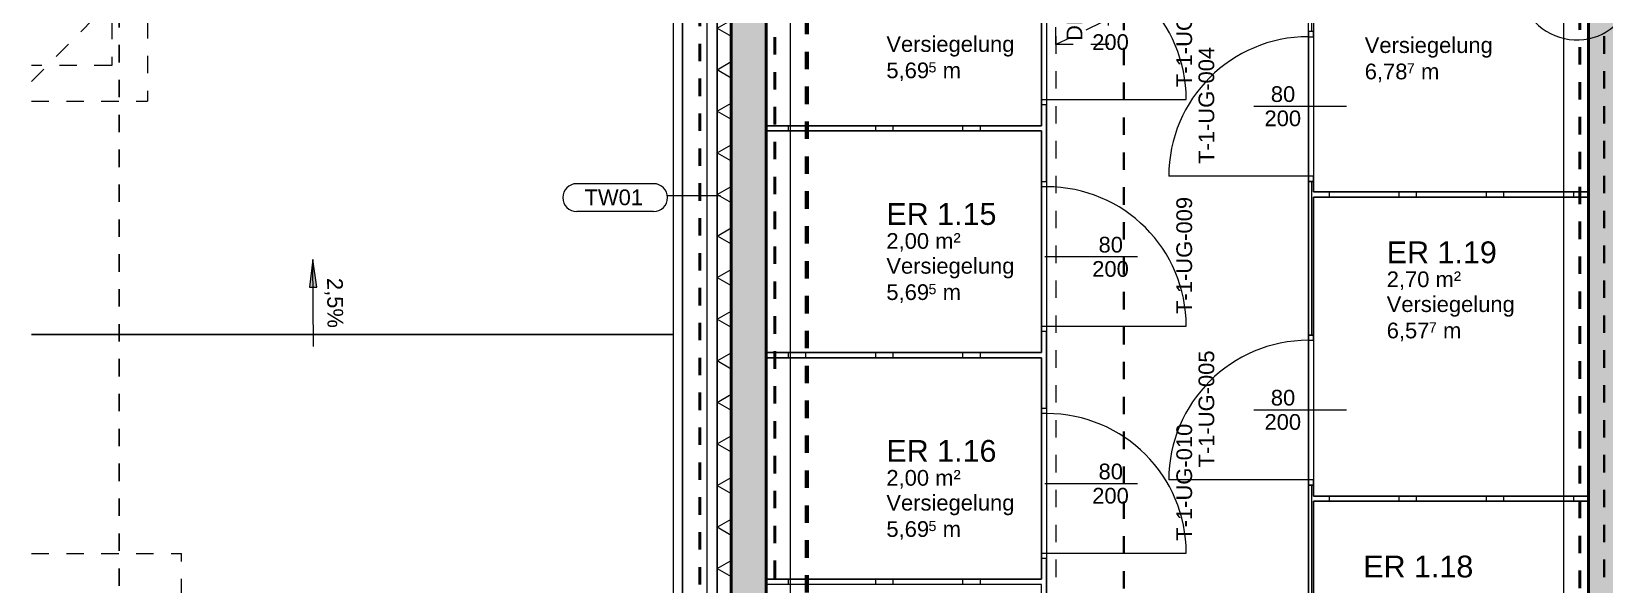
# Model space of a CAD drawing. Header units: metres. Extents: x 0 to 90, y 0 to 101.
# Drawn here: x 44.26 to 53.28, y 74.29 to 77.46 of the extents above; entities that cross this region are included whole.
import ezdxf

# ---------------------------------------------------------------- set-up
doc = ezdxf.new("R2010")
doc.units = ezdxf.units.M
for name, pattern in [('Achse', [0.009, 0.005, -0.002, 0, -0.002]), ('Strich Punkt Mittel', [0.015875, 0.00635, -0.004763, 0, -0.004763]), ('Verdeckt', [0.003, 0.002, -0.001]), ('Verdeckt Oben', [0.00225, 0.0015, -0.00075]), ('Verdeckt Unten', [0.005, 0.003, -0.002])]:
    doc.linetypes.add(name, pattern=pattern)
for name, color, linetype, lineweight in [('A_2D', 251, 'Continuous', 5), ('A_Beschriftung_', 251, 'Continuous', 9), ('A_Brandabschnitte', 251, 'Verdeckt', 50), ('A_Durchbruch_Projektion', 251, 'Verdeckt', 5), ('A_Parkplatz', 251, 'Continuous', 13), ('A_Raeume_', 251, 'Continuous', 5), ('A_Raeume_Beschriftung_', 251, 'Continuous', 9), ('A_Raster_', 251, 'Continuous', 9), ('A_Tueren', 251, 'Continuous', 13), ('A_Waende', 251, 'Continuous', 13), ('G-ANNO-DIMS_', 251, 'Continuous', 9), ('G-ANNO-REVC_', 251, 'Continuous', 9), ('G-ANNO-SYMB_', 251, 'Continuous', 9)]:
    doc.layers.add(name, color=color, linetype=linetype, lineweight=lineweight)
doc.styles.add('Arial_3', font='arial.ttf', dxfattribs={"height": 0.09})
doc.styles.add('Arial_4', font='arial.ttf', dxfattribs={"height": 0.05849})
doc.styles.add('Arial_5', font='arial.ttf', dxfattribs={"height": 0.125})
pattern_1 = [(45, (35.10227, 0), (-0.08980256, 0.08980256), []), (45, (35.19207, 0), (-0.08980256, 0.08980256), [0.0635, -0.03175])]
pattern_2 = [(90, (35.10227, 0), (-0.5, 0), []), (90, (35.20227, 0), (-0.5, 0), [])]

# ---------------------------------------------------------------- blocks, each defined once
blk = doc.blocks.new('Tür_Blockzarge_1 Flügel - 90x200_RB 86x203_Einlagerungsräume-11443713-263_PP_-01UG_BT1')
at = {"layer": 'A_Tueren'}
for p, q in [((-0.43, 0.015), (-0.43, -0.015)), ((-0.4, 0.015), (-0.43, 0.015)), ((-0.43, 0.015), (0.43, 0.015)), ((-0.4, -0.015), (-0.4, 0.015)), ((0.4, 0.015), (0.4, -0.015)), ((0.43, 0.015), (0.4, 0.015)), ((0.43, -0.015), (0.43, 0.015)), ((-0.43, -0.015), (-0.4, -0.015)), ((-0.43, -0.015), (0.43, -0.015)), ((0.4, -0.015), (0.43, -0.015))]:
    blk.add_line(p, q, dxfattribs=at)
at = {"layer": 'A_Tueren', "lineweight": 5}
blk.add_line((0.4, -0.015), (0.4, -0.815), dxfattribs=at)
blk.add_arc((0.4, -0.015), 0.8, 180, 270, dxfattribs=at)
blk = doc.blocks.new('Tür_Blockzarge_1 Flügel - 90x200_RB 86x203_Einlagerungsräume-11443644-263_PP_-01UG_BT1')
at = {"layer": 'A_Tueren', "lineweight": 5}
blk.add_line((0.4, 0.015), (0.4, 0.815), dxfattribs=at)
at = {"layer": 'A_Tueren'}
for p, q in [((-0.43, 0.015), (-0.4, 0.015)), ((-0.43, -0.015), (-0.43, 0.015)), ((-0.43, 0.015), (0.43, 0.015)), ((-0.4, 0.015), (-0.4, -0.015)), ((0.4, 0.015), (0.43, 0.015)), ((0.4, -0.015), (0.4, 0.015)), ((0.43, 0.015), (0.43, -0.015)), ((-0.4, -0.015), (-0.43, -0.015)), ((-0.43, -0.015), (0.43, -0.015)), ((0.43, -0.015), (0.4, -0.015))]:
    blk.add_line(p, q, dxfattribs=at)
at = {"layer": 'A_Tueren', "lineweight": 5}
blk.add_arc((0.4, 0.015), 0.8, 90, 180, dxfattribs=at)
blk = doc.blocks.new('Park_Parkplatz - 5020x2520_Ortho-V5-263_PP_-01UG_BT1')
at = {"layer": 'A_Parkplatz'}
for p, q in [((0, -1.34), (0, -5.02)), ((2.52, -5.02), (2.52, -1.3399)), ((0, -5.02), (2.52, -5.02))]:
    blk.add_line(p, q, dxfattribs=at)
blk = doc.blocks.new('Park_Parkplatz - 5020x2520_Ortho-V6-263_PP_-01UG_BT1')
at = {"layer": 'A_Parkplatz'}
for p, q in [((0, -1.3399), (0, -5.02)), ((2.52, -5.02), (2.52, -1.3399)), ((0, -5.02), (2.52, -5.02))]:
    blk.add_line(p, q, dxfattribs=at)
blk = doc.blocks.new('Symbol_Schatten_Verdeckt_unten - Bodendurchbruch_Schatten_Verdeckt_unten-5766252-263_PP_-01UG_BT1')
at = {"layer": 'A_Durchbruch_Projektion'}
for p, q in [((-0.15, -0.505), (-0.15, 0.505)), ((-0.15, 0.505), (0.15, 0.505)), ((-0.1125, 0.37875), (0.15, 0.505)), ((0.15, 0.505), (0.15, -0.505)), ((-0.15, -0.505), (-0.1125, 0.37875)), ((0.15, -0.505), (-0.15, -0.505))]:
    blk.add_line(p, q, dxfattribs=at)
blk = doc.blocks.new('BS_Tuer_PP - links-10002443-263_PP_-01UG_BT1')
at = {"layer": 'A_Beschriftung_'}
blk.add_line((0, 0.00012), (0, 0.01076), dxfattribs=at)
blk = doc.blocks.new('BS_Tuer_PP - rechts-10002445-263_PP_-01UG_BT1')
at = {"layer": 'A_Beschriftung_'}
blk.add_line((0, 0.00012), (0, -0.01051), dxfattribs=at)
blk = doc.blocks.new('BS_Wand_Lollipop - links_unten-2026911-263_PP_-01UG_BT1')
at = {"layer": 'A_Beschriftung_'}
for p, q in [((-0.00467, 0.00137), (-0.01347, 0.00137)), ((-0.00309, 0), (0.003, 0)), ((-0.00467, -0.00183), (-0.01347, -0.00183))]:
    blk.add_line(p, q, dxfattribs=at)
for centre, start, end in [((-0.01347, -0.00023), 90, 270), ((-0.00467, -0.00023), 270, 90)]:
    blk.add_arc(centre, 0.0016, start, end, dxfattribs=at)
blk = doc.blocks.new('Family - ___-11847807-263_PP_-01UG_BT1')
at = {"layer": 'G-ANNO-REVC_'}
for centre, radius, start, end in [((18.3002, 80.0939), 0.3288, 0, 154.79123), ((19.2396, 80.0939), 0.3288, 0, 154.79123), ((20.1789, 80.0939), 0.3288, 0, 154.79123), ((17.8775, 80.0939), 0.1879, 48.18969, 180), ((18.8168, 80.0939), 0.1879, 48.18969, 180), ((19.7562, 80.0939), 0.1879, 48.18969, 180), ((17.6896, 79.8189), 0.275, 90, 244.79123), ((20.5077, 79.9368), 0.1571, 318.18969, 90), ((20.5077, 79.5832), 0.275, 270, 64.79123), ((17.6896, 79.4654), 0.1571, 138.18969, 270), ((17.6896, 79.0333), 0.275, 90, 244.79123), ((20.5077, 79.1511), 0.1571, 318.18969, 90), ((20.5077, 78.7976), 0.275, 270, 64.79123), ((17.6896, 78.6798), 0.1571, 138.18969, 270), ((17.6896, 78.2477), 0.275, 90, 244.79123), ((20.5077, 78.3655), 0.1571, 318.18969, 90), ((20.5077, 78.012), 0.275, 270, 64.79123), ((17.6896, 77.8941), 0.1571, 138.18969, 270), ((18.0184, 77.737), 0.3288, 180, 334.79123), ((18.4411, 77.737), 0.1879, 228.18969, 0), ((18.9578, 77.737), 0.3288, 180, 334.79123), ((19.3805, 77.737), 0.1879, 228.18969, 0), ((19.8971, 77.737), 0.3288, 180, 334.79123), ((20.3198, 77.737), 0.1879, 228.18969, 0)]:
    blk.add_arc(centre, radius, start, end, dxfattribs=at)

msp = doc.modelspace()

# ---------------------------------------------------------------- hatches: boundary and pattern name
at = {"layer": 'A_Waende', "lineweight": 5}
h = msp.add_hatch(dxfattribs=at)
h.set_pattern_fill('FP_5', color=250, angle=-180, style=0, pattern_type=2)
h.set_pattern_definition([(270, (48.19527, 82.242), (0.20637, 4e-16), []), (330, (48.19527, 82.242), (0.103185, 0.1787217), []), (30, (48.19527, 82.242), (-0.103185, 0.1787217), [])])
h.paths.add_polyline_path([(48.2749, 72.7557), (48.2749, 91.7149), (48.1949, 91.7277), (48.1949, 72.7557)])
h = msp.add_hatch(dxfattribs=at)
h.set_pattern_fill('FP_1', color=250, style=0, pattern_type=2)
h.set_pattern_definition(pattern_1)
h.paths.add_polyline_path([(48.4749, 82.768), (48.4749, 83.768), (48.3749, 83.268), (48.4598, 82.8437)])
h.paths.add_polyline_path([(48.2749, 82.768), (48.3749, 83.268), (48.2749, 83.768), (48.2749, 83.268)])
h.paths.add_polyline_path([(48.4749, 72.8357), (48.4749, 82.768), (48.2749, 82.768), (48.2749, 72.8357)])
h.paths.add_polyline_path([(48.2749, 91.6829), (48.2749, 91.3829), (48.3749, 91.5329), (48.2756, 91.6818)])
h.paths.add_polyline_path([(48.4749, 91.6829), (48.2749, 91.7149), (48.2749, 91.6829), (48.4533, 91.6829)])
h.paths.add_polyline_path([(48.4749, 91.3829), (48.4749, 91.6829), (48.3749, 91.5329)])
h.paths.add_polyline_path([(48.2749, 83.768), (48.4749, 83.768), (48.4749, 91.3829), (48.2749, 91.3829), (48.2749, 85.309)])
h = msp.add_hatch(dxfattribs=at)
h.set_pattern_fill('FP_1', color=250, style=0, pattern_type=2)
h.set_pattern_definition(pattern_1)
h.paths.add_polyline_path([(53.2774, 79.153), (53.1874, 79.653), (53.1874, 78.653), (53.2664, 79.0919)])
h.paths.add_polyline_path([(53.3674, 78.653), (53.3674, 79.653), (53.2774, 79.153), (53.338, 78.8165)])
h.paths.add_polyline_path([(53.1874, 73.0357), (53.3674, 73.0357), (53.3674, 78.653), (53.1874, 78.653), (53.1874, 73.6226)])
h.paths.add_polyline_path([(53.3674, 79.793), (53.3674, 80.093), (53.2774, 79.943)])
h.paths.add_polyline_path([(53.1874, 79.793), (53.2774, 79.943), (53.1874, 80.093), (53.1874, 79.9029)])
h.paths.add_polyline_path([(53.1874, 79.653), (53.3674, 79.653), (53.3674, 79.793), (53.1874, 79.793)])
h.paths.add_polyline_path([(53.2774, 83.268), (53.238, 83.4869), (53.1874, 83.4869), (53.1874, 82.768)])
h.paths.add_polyline_path([(53.3674, 82.768), (53.3674, 83.4869), (53.3168, 83.4869), (53.2774, 83.268), (53.339, 82.9259)])
h.paths.add_polyline_path([(53.3674, 80.093), (53.3674, 82.768), (53.1874, 82.768), (53.1874, 80.093), (53.1955, 80.093)])
h.paths.add_polyline_path([(53.3674, 90.6), (53.3674, 90.9), (53.2774, 90.75)])
h.paths.add_polyline_path([(53.1874, 90.6), (53.2774, 90.75), (53.1874, 90.9), (53.1874, 90.75)])
h.paths.add_polyline_path([(53.3674, 84.5469), (53.3674, 90.6), (53.1874, 90.6), (53.1874, 84.5469)])
h.paths.add_polyline_path([(53.1964, 90.9), (53.3674, 90.9), (53.1874, 90.9288), (53.1874, 90.9)])
h = msp.add_hatch(dxfattribs=at)
h.set_pattern_fill('FP_4', color=250, style=0, pattern_type=2)
h.set_pattern_definition(pattern_2)
h.paths.add_polyline_path([(51.6124, 73.0357), (51.6124, 73.1369), (51.5824, 73.1369), (51.5824, 73.0357)])
h.paths.add_polyline_path([(51.5824, 73.9969), (51.6124, 73.9969), (51.6124, 74.8569), (51.5824, 74.8569), (51.5824, 74.7639)])
h.paths.add_polyline_path([(51.6124, 75.7169), (51.6124, 76.5969), (51.5824, 76.5969), (51.5824, 75.7169)])
h.paths.add_polyline_path([(51.5824, 77.4569), (51.6124, 77.4569), (51.6119, 78.2655), (51.5824, 78.2655), (51.5824, 77.518)])
h = msp.add_hatch(dxfattribs=at)
h.set_pattern_fill('FP_4', color=250, style=0, pattern_type=2)
h.set_pattern_definition(pattern_2)
h.paths.add_polyline_path([(50.0524, 76.8869), (50.0524, 76.9169), (48.4749, 76.9169), (48.4749, 76.8869), (49.9213, 76.8869)])
h = msp.add_hatch(dxfattribs=at)
h.set_pattern_fill('FP_4', color=250, style=0, pattern_type=2)
h.set_pattern_definition(pattern_2)
h.paths.add_polyline_path([(53.1874, 76.5072), (53.1874, 76.5372), (51.6124, 76.5372), (51.6124, 76.5072), (53.1833, 76.5072)])
h = msp.add_hatch(dxfattribs=at)
h.set_pattern_fill('FP_4', color=250, style=0, pattern_type=2)
h.set_pattern_definition(pattern_2)
h.paths.add_polyline_path([(48.4749, 75.5869), (50.0524, 75.5869), (50.0524, 75.6169), (48.4749, 75.6169)])
h = msp.add_hatch(dxfattribs=at)
h.set_pattern_fill('FP_4', color=250, style=0, pattern_type=2)
h.set_pattern_definition(pattern_2)
h.paths.add_polyline_path([(51.632, 74.7639), (53.1874, 74.7639), (53.1874, 74.7939), (51.6124, 74.7939), (51.6124, 74.7639)])
h = msp.add_hatch(dxfattribs=at)
h.set_pattern_fill('FP_4', color=250, style=0, pattern_type=2)
h.set_pattern_definition(pattern_2)
h.paths.add_polyline_path([(48.4749, 74.2869), (50.0524, 74.2869), (50.0524, 74.3169), (48.4749, 74.3169)])
at = {"layer": 'G-ANNO-DIMS_'}
msp.add_hatch(color=256, dxfattribs=at).paths.add_polyline_path([(45.8772, 76.1507), (45.8575, 75.9918), (45.8993, 75.9921)])

# ---------------------------------------------------------------- linework, layer by layer
at = {"layer": 'A_2D', "linetype": 'Verdeckt', "lineweight": 25}
msp.add_line((44.7681, 92.5798), (44.7681, 60.8261), dxfattribs=at)
at = {"layer": 'A_2D', "linetype": 'Verdeckt Oben', "lineweight": 13}
for p, q in [((48.2749, 72.8357), (48.2749, 92.0187)), ((48.2749, 92.0187), (48.2749, 72.8248)), ((48.2749, 81.2218), (44.2649, 77.1697))]:
    msp.add_line(p, q, dxfattribs=at)
at = {"layer": 'A_2D'}
msp.add_line((47.9949, 72.7369), (47.9949, 91.7629), dxfattribs=at)
at = {"layer": 'A_2D', "lineweight": 13}
for p, q in [((47.9949, 80.7605), (47.9949, 72.7448)), ((48.1949, 72.7448), (48.1949, 80.7605))]:
    msp.add_line(p, q, dxfattribs=at)
at = {"layer": 'A_2D', "linetype": 'Verdeckt Unten', "lineweight": 13}
for p, q in [((44.9302, 79.7174), (44.9302, 77.0565)), ((44.7249, 79.5118), (44.7249, 77.2618)), ((44.7249, 77.2618), (44.2649, 77.2618)), ((44.2649, 77.0565), (44.9302, 77.0565)), ((44.2649, 74.4647), (45.1237, 74.4647)), ((45.1237, 71.4198), (45.1237, 74.4647))]:
    msp.add_line(p, q, dxfattribs=at)
at = {"layer": 'A_Brandabschnitte'}
for p, q in [((48.0949, 72.6869), (48.0949, 91.6829)), ((48.5249, 91.6242), (48.5249, 73.0669)), ((53.1374, 73.0669), (53.1374, 90.8862))]:
    msp.add_line(p, q, dxfattribs=at)
at = {"layer": 'A_Raeume_', "flags": 128}
for points in [[(52.9574, 72.7557), (48.1949, 72.7557), (48.1949, 91.7277), (44.2649, 92.3565)], [(51.5824, 73.0357), (51.5824, 74.7789), (51.5824, 76.5222), (51.5824, 78.2655), (51.5824, 78.2805), (51.5824, 78.5155), (51.5824, 79.9179), (51.5824, 81.6799), (51.5824, 83.4569), (53.1874, 83.4569), (53.1874, 84.9569)], [(50.0824, 84.7019), (50.0824, 83.4019), (50.0824, 82.1019), (50.0824, 80.8019), (50.0824, 79.5019), (50.0824, 78.2019), (50.0824, 76.9019), (50.0824, 75.6019), (50.0824, 74.3019), (50.0824, 73.0357)]]:
    msp.add_lwpolyline(points, dxfattribs=at)
for points in [[(53.1874, 76.5372), (53.1874, 77.927), (53.1874, 78.2655), (51.8324, 78.2655), (51.6124, 78.2655), (51.6124, 76.5372)], [(48.4749, 78.1869), (48.4749, 76.9169), (50.0524, 76.9169), (50.0524, 78.1869)], [(48.4749, 76.8869), (48.4749, 75.6169), (50.0524, 75.6169), (50.0524, 76.8869)], [(53.1874, 74.7939), (53.1874, 76.5072), (51.6124, 76.5072), (51.6124, 74.7939)], [(48.4749, 75.5869), (48.4749, 74.3169), (50.0524, 74.3169), (50.0524, 75.5869)], [(53.1874, 73.0357), (53.1874, 74.6669), (53.1874, 74.7639), (51.6124, 74.7639), (51.6124, 73.0357)], [(48.4749, 74.2869), (48.4749, 73.0357), (50.0524, 73.0357), (50.0524, 74.2869)]]:
    msp.add_lwpolyline(points, close=True, dxfattribs=at)
at = {"layer": 'A_Raster_', "linetype": 'Verdeckt Unten', "lineweight": 13}
msp.add_line((50.1349, 94.2296), (50.1349, 59.9489), dxfattribs=at)
at = {"layer": 'A_Raster_', "linetype": 'Strich Punkt Mittel', "lineweight": 35}
for p, q in [((53.2774, 94.2296), (53.2774, 60.3654)), ((50.5249, 92.3637), (50.5249, 60.3654))]:
    msp.add_line(p, q, dxfattribs=at)
at = {"layer": 'A_Waende', "color": 250, "lineweight": 5}
msp.add_line((48.1949, 91.7277), (48.1949, 72.7557), dxfattribs=at)
at = {"layer": 'A_Waende', "color": 90, "lineweight": 50}
for p, q in [((48.2749, 91.7149), (48.2749, 72.8357)), ((53.1874, 83.4869), (53.1874, 73.0357)), ((48.4749, 73.0357), (48.4749, 78.1869))]:
    msp.add_line(p, q, dxfattribs=at)
at = {"layer": 'A_Waende'}
for p, q in [((48.6149, 73.248), (48.6149, 86.858)), ((53.1836, 73.248), (53.1874, 86.858)), ((48.1349, 86.718), (48.1349, 72.8357)), ((48.1949, 86.718), (48.1949, 73.248)), ((53.0451, 78.7003), (53.0436, 73.248))]:
    msp.add_line(p, q, dxfattribs=at)
at = {"layer": 'A_Waende', "color": 10}
for p, q in [((50.0824, 77.0369), (50.0524, 77.0369)), ((50.0524, 77.0369), (50.0524, 76.9169)), ((50.0824, 76.5969), (50.0824, 77.0369)), ((50.0524, 76.9169), (48.4749, 76.9169)), ((48.4749, 76.8869), (50.0524, 76.8869)), ((50.0524, 76.8869), (50.0524, 76.5969)), ((50.0524, 76.5969), (50.0824, 76.5969)), ((51.6124, 76.5969), (51.5824, 76.5969)), ((51.5824, 76.5969), (51.5824, 75.7169)), ((51.6124, 76.5372), (51.6124, 76.5969)), ((53.1874, 76.5372), (51.6124, 76.5372)), ((51.6124, 76.5072), (53.1874, 76.5072)), ((51.6124, 75.7169), (51.6124, 76.5072)), ((50.0824, 75.7369), (50.0524, 75.7369)), ((50.0524, 75.7369), (50.0524, 75.6169)), ((50.0824, 75.2969), (50.0824, 75.7369)), ((51.5824, 75.7169), (51.6124, 75.7169)), ((50.0524, 75.6169), (48.4749, 75.6169)), ((48.4749, 75.5869), (50.0524, 75.5869)), ((50.0524, 75.5869), (50.0524, 75.2969)), ((50.0524, 75.2969), (50.0824, 75.2969)), ((51.6124, 74.8569), (51.5824, 74.8569)), ((51.5824, 74.8569), (51.5824, 73.9969)), ((51.6124, 74.7939), (51.6124, 74.8569)), ((53.1874, 74.7939), (51.6124, 74.7939)), ((51.6124, 73.9969), (51.6124, 74.7639)), ((51.6124, 74.7639), (53.1874, 74.7639)), ((50.0824, 74.4369), (50.0524, 74.4369)), ((50.0524, 74.4369), (50.0524, 74.3169)), ((50.0824, 73.9969), (50.0824, 74.4369)), ((50.0524, 74.3169), (48.4749, 74.3169))]:
    msp.add_line(p, q, dxfattribs=at)
at = {"layer": 'G-ANNO-DIMS_'}
for p, q in [((45.8772, 76.1507), (45.8575, 75.9918)), ((45.8993, 75.9921), (45.8772, 76.1507)), ((45.8811, 75.6507), (45.8772, 76.1507)), ((45.8575, 75.9918), (45.8993, 75.9921))]:
    msp.add_line(p, q, dxfattribs=at)
at = {"layer": 'G-ANNO-SYMB_', "linetype": 'Achse', "lineweight": 70}
msp.add_line((48.7074, 95.9409), (48.7074, 60.2952), dxfattribs=at)

# ---------------------------------------------------------------- block references
at = {"layer": 'A_2D', "lineweight": 13, "rotation": 180}
msp.add_blockref('Symbol_Schatten_Verdeckt_unten - Bodendurchbruch_Schatten_Verdeckt_unten-5766252-263_PP_-01UG_BT1', (50.2849, 77.8867), dxfattribs=at)
at = {"layer": 'A_Beschriftung_', "xscale": 49.99999999999998, "yscale": 49.99999999999998, "zscale": 49.99999999999998}
for name, p, rotation in [('BS_Tuer_PP - links-10002443-263_PP_-01UG_BT1', (51.8074, 77.0269), 89.99999999999991), ('BS_Tuer_PP - rechts-10002445-263_PP_-01UG_BT1', (50.0774, 76.1669), 89.99999805173752), ('BS_Tuer_PP - links-10002443-263_PP_-01UG_BT1', (51.8074, 75.2869), 89.99999999999991), ('BS_Tuer_PP - rechts-10002445-263_PP_-01UG_BT1', (50.0774, 74.8669), 89.99999805173752)]:
    msp.add_blockref(name, p, dxfattribs=dict(at, rotation=rotation))
msp.add_blockref('BS_Wand_Lollipop - links_unten-2026911-263_PP_-01UG_BT1', (48.0633, 76.5159), dxfattribs=at)
at = {"layer": 'A_Parkplatz'}
for name, p, rotation in [('Park_Parkplatz - 5020x2520_Ortho-V6-263_PP_-01UG_BT1', (42.9249, 75.7205), 89.9992627746467), ('Park_Parkplatz - 5020x2520_Ortho-V5-263_PP_-01UG_BT1', (42.9249, 73.2005), 89.99926277464687)]:
    msp.add_blockref(name, p, dxfattribs=dict(at, rotation=rotation))
at = {"layer": 'A_Tueren'}
for name, p, rotation in [('Tür_Blockzarge_1 Flügel - 90x200_RB 86x203_Einlagerungsräume-11443644-263_PP_-01UG_BT1', (50.0674, 77.4669), 269.9999980517375), ('Tür_Blockzarge_1 Flügel - 90x200_RB 86x203_Einlagerungsräume-11443713-263_PP_-01UG_BT1', (51.5974, 77.0269), 270.0000000000003), ('Tür_Blockzarge_1 Flügel - 90x200_RB 86x203_Einlagerungsräume-11443644-263_PP_-01UG_BT1', (50.0674, 76.1669), 269.9999980517375), ('Tür_Blockzarge_1 Flügel - 90x200_RB 86x203_Einlagerungsräume-11443713-263_PP_-01UG_BT1', (51.5974, 75.2869), 270.0000000000003), ('Tür_Blockzarge_1 Flügel - 90x200_RB 86x203_Einlagerungsräume-11443644-263_PP_-01UG_BT1', (50.0674, 74.8669), 269.9999980517375)]:
    msp.add_blockref(name, p, dxfattribs=dict(at, rotation=rotation))
at = {"layer": 'G-ANNO-REVC_'}
msp.add_blockref('Family - ___-11847807-263_PP_-01UG_BT1', (35.1023, 0), dxfattribs=at)

# ---------------------------------------------------------------- texts
at = {"layer": 'A_Beschriftung_', "char_height": 0.09, "attachment_point": 1, "style": 'Arial_3'}
for s, insert, width, rotation in [('DD - HT 30/101', (50.1966, 77.4026), 1.046202, 90), ('T-1-UG-008', (50.8256, 77.138), 0.797679, 90), ('200', (50.3434, 77.441), 0.252532, 360), ('T-1-UG-004', (50.9527, 76.698), 0.797679, 90), ('T-1-UG-009', (50.8256, 75.838), 0.797679, 90), ('80', (50.3798, 76.2799), 0.168354, 360), ('200', (50.3434, 76.141), 0.252532, 360), ('T-1-UG-005', (50.9527, 74.958), 0.797679, 90), ('T-1-UG-010', (50.8256, 74.538), 0.797679, 90), ('80', (50.3798, 74.9799), 0.168354, 360), ('200', (50.3434, 74.841), 0.252532, 360)]:
    msp.add_mtext(s, dxfattribs=dict(at, insert=insert, width=width, rotation=rotation))
for s, insert, width in [('80', (51.367, 77.1429), 0.168354), ('200', (51.3306, 77.004), 0.252532), ('TW01', (47.4341, 76.5513), 0.412869), ('80', (51.367, 75.4029), 0.168354), ('200', (51.3306, 75.264), 0.252532)]:
    msp.add_mtext(s, dxfattribs=dict(at, insert=insert, width=width))
at = {"layer": 'A_Raeume_Beschriftung_', "attachment_point": 1}
for s, insert, char_height, width, style in [('Versiegelung', (49.1639, 77.4299), 0.09, 0.853797, 'Arial_3'), ('Versiegelung', (51.9051, 77.4236), 0.09, 0.853797, 'Arial_3'), ('5,69', (49.1639, 77.279), 0.09, 0.292616, 'Arial_3'), ('5', (49.4053, 77.2808), 0.0585, 0.056118, 'Arial_4'), (' m', (49.4516, 77.279), 0.09, 0.164346, 'Arial_3'), ('6,78', (51.9051, 77.2726), 0.09, 0.292616, 'Arial_3'), ('7', (52.1465, 77.2745), 0.0585, 0.056118, 'Arial_4'), (' m', (52.1928, 77.2726), 0.09, 0.164346, 'Arial_3'), ('ER 1.15', (49.1639, 76.4732), 0.125, 0.761603, 'Arial_5'), ('2,00 m²', (49.1639, 76.3013), 0.09, 0.505063, 'Arial_3'), ('ER 1.19', (52.0311, 76.2535), 0.125, 0.761603, 'Arial_5'), ('Versiegelung', (49.1639, 76.1587), 0.09, 0.853797, 'Arial_3'), ('2,70 m²', (52.0311, 76.0815), 0.09, 0.505063, 'Arial_3'), ('5,69', (49.1639, 76.0078), 0.09, 0.292616, 'Arial_3'), ('5', (49.4053, 76.0097), 0.0585, 0.056118, 'Arial_4'), (' m', (49.4516, 76.0078), 0.09, 0.164346, 'Arial_3'), ('Versiegelung', (52.0311, 75.939), 0.09, 0.853797, 'Arial_3'), ('6,57', (52.0311, 75.7881), 0.09, 0.292616, 'Arial_3'), ('7', (52.2726, 75.7899), 0.0585, 0.056118, 'Arial_4'), (' m', (52.3189, 75.7881), 0.09, 0.164346, 'Arial_3'), ('ER 1.16', (49.1639, 75.1155), 0.125, 0.761603, 'Arial_5'), ('2,00 m²', (49.1639, 74.9435), 0.09, 0.505063, 'Arial_3'), ('Versiegelung', (49.1639, 74.801), 0.09, 0.853797, 'Arial_3'), ('5,69', (49.1639, 74.6501), 0.09, 0.292616, 'Arial_3'), ('5', (49.4053, 74.6519), 0.0585, 0.056118, 'Arial_4'), (' m', (49.4516, 74.6501), 0.09, 0.164346, 'Arial_3'), ('ER 1.18', (51.8964, 74.4526), 0.125, 0.761603, 'Arial_5')]:
    msp.add_mtext(s, dxfattribs=dict(at, insert=insert, char_height=char_height, width=width, style=style))
at = {"layer": 'G-ANNO-DIMS_', "insert": (46.0491, 76.0448), "char_height": 0.09, "width": 0.342666, "attachment_point": 1, "rotation": 270.44647, "line_spacing_factor": 0.941778, "style": 'Arial_3'}
msp.add_mtext('2,5%', dxfattribs=at)

doc.saveas('drawing.dxf')
